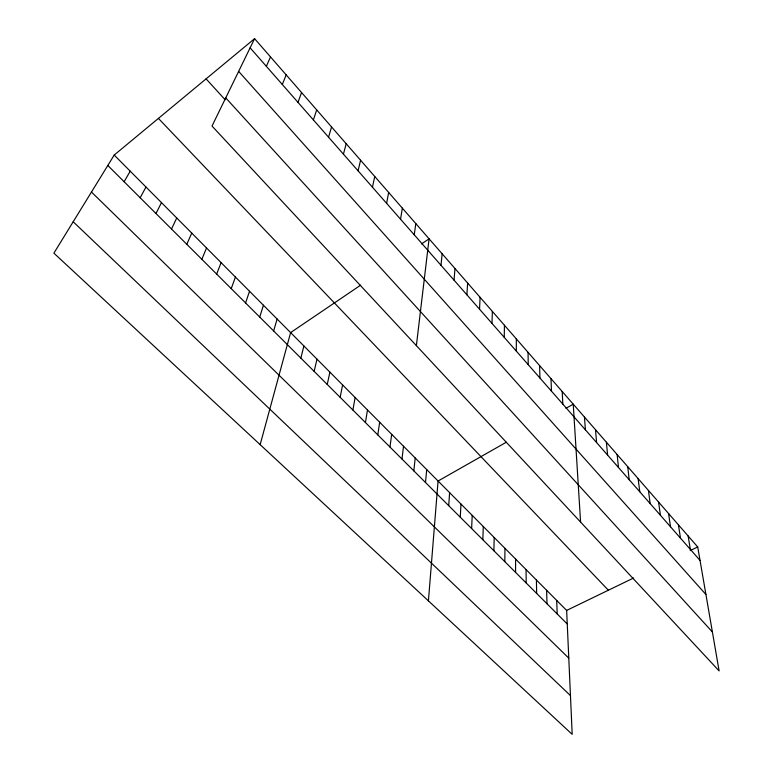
<?xml version="1.0" encoding="UTF-8"?>
<svg xmlns="http://www.w3.org/2000/svg" width="773" height="773" viewBox="0 0 773 773"><rect width="100%" height="100%" fill="white"/><g stroke="black" fill="none" stroke-linecap="round" stroke-linejoin="round"><path stroke-width="1.16" d="M515.572 572.387L515.591 559.043M516.325 351.126L516.335 338.903M504.808 561.652L504.962 548.347M504.257 337.366L504.44 325.259M493.899 550.763L494.189 537.506M491.995 323.394L492.353 311.403M482.845 539.728L483.28 526.519M471.627 528.529L472.206 515.378M479.54 309.21L480.091 297.325M460.254 517.185L460.988 504.083M466.892 294.803L467.636 283.044M448.717 505.668L449.606 492.633M454.051 280.164L454.988 268.531M428.426 600.882L438.069 481.019L506.286 442.243M425.508 482.507L426.706 469.588M440.997 265.294L442.137 253.786M413.826 470.854L415.198 457.993M401.989 459.036L403.516 446.243M416.376 345.628L429.083 238.818L421.507 243.949M389.979 447.045L391.679 434.329M414.251 234.828L415.816 223.6M377.794 434.88L379.669 422.242M400.549 219.213L402.346 208.15M365.426 422.551L367.494 409.99M352.894 410.038L355.136 397.554M386.626 203.347L388.645 192.438M340.168 397.332L342.603 384.935M372.47 187.221L374.731 176.466M327.25 384.452L329.897 372.142M314.147 371.369L316.988 359.155M358.073 170.823L360.576 160.233M300.852 358.102L303.895 345.975M343.434 154.146L346.198 143.739M260.153 444.649L290.609 332.603L360.633 285.179M273.642 330.941L277.13 319.027M328.544 137.179L331.569 126.956M259.718 317.056L263.438 305.248M313.403 119.921L316.688 109.892M245.582 302.948L249.534 291.266M231.233 288.619L235.427 277.063M297.991 102.365L301.567 92.538M216.653 274.077L221.088 262.636M282.309 84.508L286.174 74.884M201.84 259.293L206.536 247.988M186.795 244.278L191.752 233.108M266.356 66.323L270.511 56.922M171.509 229.021L176.737 217.986M254.588 38.65L212.015 126.047L719.112 670.906L697.71 546.955L254.588 38.65L114.211 155.054L53.888 253.158L572.194 734.35L566.648 610.428L114.211 155.054M155.972 213.512L161.48 202.632M140.184 197.753L145.971 187.027M124.134 181.732L130.222 171.171M565.942 408.328L573.237 404.182L580.581 522.055M566.648 610.428L633.647 577.982M690.154 550.618L697.71 546.955M73.184 221.764L570.464 695.603M91.465 192.042L568.783 658.142M107.814 165.451L567.256 623.966M158.407 118.404L608.38 590.224M225.735 97.871L712.397 631.985M206.082 78.865L225.204 99.823M238.635 71.377L705.923 594.505M250.114 47.82L700.038 560.425M688.125 535.96L690.337 549.381M678.404 524.819L680.511 538.182M668.548 513.514L670.539 526.819M658.557 502.044L660.432 515.301M648.421 490.42L650.18 503.619M638.14 478.632L639.773 491.763M627.715 466.67L629.212 479.733M617.134 454.534L618.497 467.53M606.399 442.224L607.626 455.142M595.51 429.73L596.601 442.571M584.456 417.053L585.403 429.817M562.193 391.505L562.831 404.105M550.985 378.644L551.468 391.157M556.705 600.418L557.188 613.926M546.627 590.282L546.994 603.752M539.602 365.59L539.931 378.016M536.414 580.011L536.655 593.432M528.056 352.353L528.22 364.672M526.075 569.595L526.191 582.987"/></g></svg>
